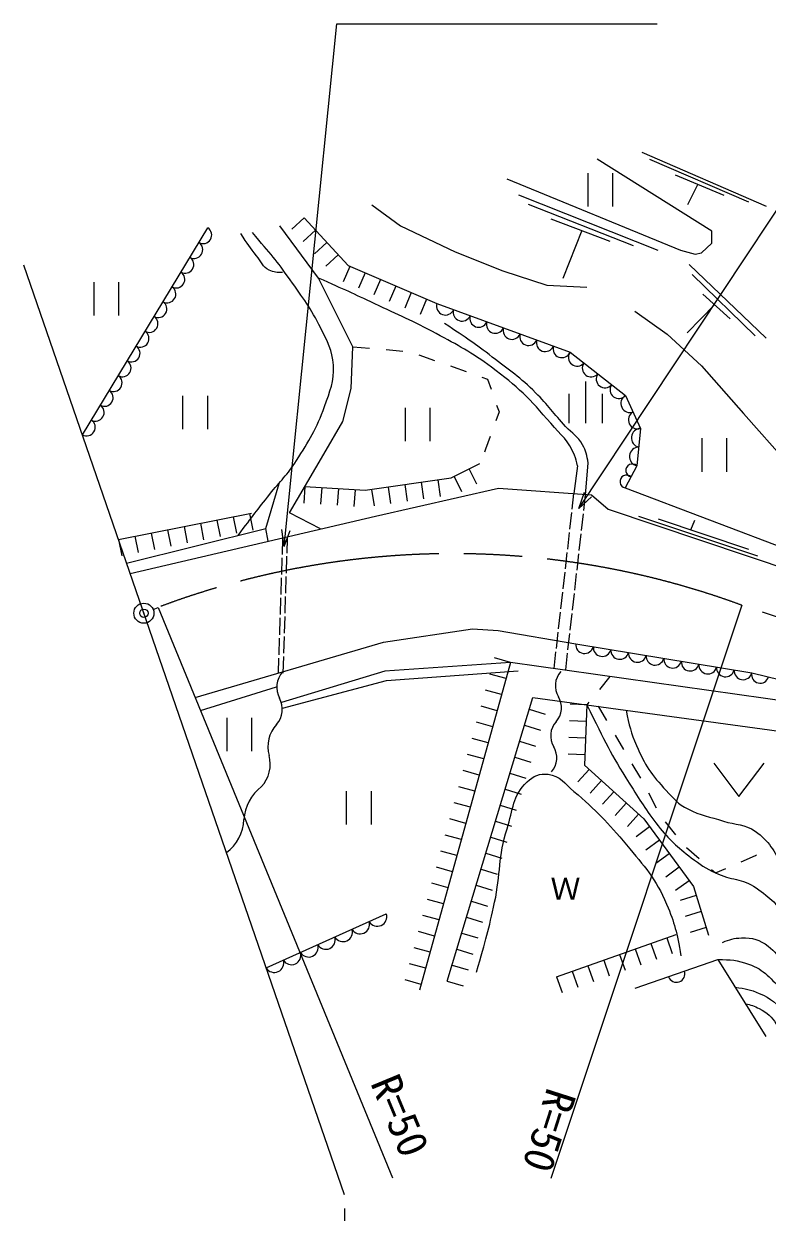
# Model space of a CAD drawing. Units: millimetres, scale not verified. Extents: x 40000 to 680000, y 20000 to 380000.
# Drawn here: x 84400 to 128886, y 245866 to 316999 of the extents above; entities that cross this region are included whole.
import ezdxf
from ezdxf.enums import TextEntityAlignment as Align

# ---------------------------------------------------------------- set-up
doc = ezdxf.new("R2010")
doc.units = ezdxf.units.MM
doc.header["$LTSCALE"] = 1000
doc.header["$PDMODE"] = 32
doc.header["$PDSIZE"] = 500
doc.linetypes.add('CHAIN', pattern=[18.5, 12, -1.5, 3.5, -1.5])
for name, color, linetype, lineweight in [('M-BGD', 7, 'Continuous', 13), ('M-BMK', 2, 'CHAIN', 13), ('M-STR-HTXT', 7, 'Continuous', 13), ('M-WORK', 1, 'Continuous', 13)]:
    doc.layers.add(name, color=color, linetype=linetype, lineweight=lineweight)
doc.layers.add('M-OTRS', color=6, linetype='Continuous')
doc.styles.add('ＭＳ ゴシック', font='')
doc.styles.get('ＭＳ ゴシック').set_extended_font_data('MS Gothic')

msp = doc.modelspace()

# ---------------------------------------------------------------- linework, layer by layer
at = {"layer": 'M-BGD'}
for p, q in [((103591, 246909), (84400, 302558)), ((92436, 282070), (106459, 247918)), ((127361, 282198), (115937, 247877))]:
    msp.add_line(p, q, dxfattribs=at)
msp.add_circle((91586, 281721), 600, dxfattribs=at)
at = {"layer": 'M-BMK'}
for p, q in [((92141, 281949), (92436, 282070)), ((162290, 270570), (127361, 282198))]:
    msp.add_line(p, q, dxfattribs=at)
msp.add_arc((110070, 235283), 50000, 69.76731, 110.65057, dxfattribs=at)
at = {"layer": 'M-OTRS'}
msp.add_point((91586, 281721), dxfattribs=at)
at = {"layer": 'M-STR-HTXT'}
for p, q in [((99987, 285709), (103141, 316999)), ((103141, 316999), (122307, 316999)), ((117604, 287988), (132489, 310414)), ((117604, 287988), (117949, 288960)), ((117604, 287988), (118366, 288683)), ((99987, 285709), (99838, 286729)), ((99987, 285709), (100336, 286678)), ((103591, 246090), (103591, 235316))]:
    msp.add_line(p, q, dxfattribs=at)
at = {"layer": 'M-WORK'}
for p, q in [((125569, 304591), (118708, 308898)), ((121376, 309314), (128822, 306087)), ((121842, 308891), (127772, 306332)), ((118149, 308061), (118149, 306061)), ((119649, 306061), (119649, 308061)), ((113295, 307716), (123701, 303447)), ((123384, 307959), (126281, 306739)), ((124724, 307394), (124112, 306163)), ((114000, 306763), (122348, 303447)), ((105232, 306153), (106948, 304895)), ((114572, 306192), (120874, 303726)), ((101172, 305384), (100436, 304707)), ((115944, 305327), (119476, 303981)), ((87904, 292399), (95409, 304791)), ((102040, 301778), (99724, 304903)), ((101849, 304648), (101113, 303971)), ((106948, 304895), (110207, 303352)), ((117787, 304625), (116656, 301744)), ((125569, 303866), (125569, 304591)), ((102526, 303913), (101790, 303235)), ((124959, 303294), (125569, 303866)), ((103203, 303177), (102467, 302500)), ((110207, 303352), (113066, 302208)), ((123701, 303447), (124578, 303218)), ((124578, 303218), (124959, 303294)), ((103908, 302480), (103515, 301561)), ((124222, 302599), (128822, 298177)), ((104828, 302087), (104434, 301167)), ((105747, 301693), (105353, 300774)), ((113066, 302208), (115696, 301350)), ((124400, 301989), (128161, 298329)), ((88583, 301529), (88583, 299529)), ((90083, 299529), (90083, 301529)), ((106666, 301300), (106273, 300381)), ((107586, 300907), (107192, 299987)), ((115696, 301350), (118098, 301236)), ((108505, 300513), (108112, 299594)), ((125738, 300183), (124095, 298507)), ((125035, 300820), (126662, 299346)), ((120957, 299792), (122901, 298420)), ((122901, 298420), (124959, 296533)), ((104084, 297663), (105080, 297579)), ((106077, 297496), (107073, 297412)), ((108038, 297179), (108982, 296850)), ((109927, 296522), (110092, 296465)), ((110092, 296465), (110868, 296184)), ((124959, 296533), (127475, 293674)), ((111809, 295845), (112150, 295721)), ((112150, 295721), (112362, 295121)), ((118030, 293090), (118030, 295590)), ((93905, 294735), (93905, 292735)), ((95405, 292735), (95405, 294735)), ((117030, 293090), (117030, 294840)), ((119030, 293090), (119030, 294840)), ((107227, 294018), (107227, 292018)), ((108727, 292018), (108727, 294018)), ((112695, 294178), (112836, 293777)), ((112836, 293777), (112642, 293236)), ((127475, 293674), (130124, 290682)), ((112304, 292295), (112036, 291547)), ((124966, 292188), (124966, 290188)), ((126466, 290188), (126466, 292188)), ((112036, 291547), (111961, 291356)), ((111041, 290349), (111488, 289455)), ((117535, 290532), (117322, 288882)), ((118017, 288803), (118175, 290707)), ((108185, 289559), (108328, 288569)), ((109174, 289701), (109317, 288712)), ((110146, 289902), (110593, 289007)), ((98875, 286785), (99676, 289487)), ((101227, 289301), (101164, 288303)), ((102225, 289238), (102162, 288240)), ((103223, 289175), (103160, 288177)), ((104221, 289113), (104158, 288115)), ((105215, 289130), (105358, 288140)), ((105449, 287530), (112806, 289207)), ((106205, 289273), (106348, 288283)), ((107195, 289416), (107338, 288426)), ((112806, 289207), (118371, 288807)), ((117215, 287944), (117322, 288882)), ((117911, 287865), (118017, 288803)), ((118371, 288807), (119361, 287954)), ((120385, 289214), (136814, 282991)), ((90064, 286133), (98027, 287702)), ((90765, 284101), (105449, 287530)), ((96932, 287486), (97126, 286505)), ((97914, 287679), (98107, 286698)), ((117080, 286752), (117193, 287745)), ((117776, 286673), (117888, 287666)), ((119361, 287954), (176308, 268813)), ((121182, 287527), (128298, 285155)), ((90556, 284707), (98875, 286785)), ((93008, 286713), (93201, 285732)), ((93989, 286906), (94182, 285925)), ((94970, 287100), (95163, 286118)), ((95951, 287293), (96145, 286312)), ((99015, 286027), (98875, 286785)), ((122351, 287374), (127756, 285545)), ((124305, 286713), (124554, 287290)), ((90064, 286133), (90258, 285152)), ((91046, 286326), (91239, 285345)), ((92027, 286520), (92220, 285539)), ((99885, 286230), (99852, 285231)), ((100155, 285323), (100185, 286220)), ((116945, 285559), (117058, 286553)), ((117640, 285481), (117753, 286474)), ((116810, 284367), (116922, 285361)), ((117505, 284288), (117618, 285282)), ((99846, 285031), (99813, 284031)), ((100116, 284124), (100149, 285124)), ((99806, 283832), (99774, 282832)), ((100077, 282925), (100110, 283924)), ((116674, 283175), (116787, 284168)), ((117370, 283096), (117483, 284089)), ((99767, 282632), (99735, 281633)), ((100038, 281725), (100070, 282725)), ((116539, 281982), (116652, 282976)), ((117235, 281903), (117347, 282897)), ((116404, 280790), (116517, 281784)), ((117099, 280711), (117212, 281705)), ((99728, 281433), (99695, 280433)), ((99999, 280526), (100031, 281526)), ((99959, 279327), (99992, 280326)), ((105916, 279991), (111252, 280792)), ((111252, 280792), (112777, 280677)), ((112777, 280677), (117428, 279896)), ((116269, 279598), (116381, 280591)), ((116964, 279519), (117077, 280512)), ((94652, 276674), (105916, 279991)), ((99689, 280233), (99656, 279234)), ((99650, 279034), (99620, 278137)), ((99920, 278127), (99953, 279127)), ((113527, 278776), (112563, 279043)), ((116133, 278405), (116246, 279399)), ((116829, 278326), (116942, 279320)), ((105998, 278247), (99823, 276379)), ((113527, 278776), (105998, 278247)), ((106100, 277688), (113991, 278266)), ((113527, 278776), (108085, 259153)), ((135102, 275707), (113527, 278776)), ((99874, 276036), (106100, 277688)), ((113260, 277812), (112296, 278080)), ((119477, 277930), (118841, 277158)), ((94972, 275895), (99527, 277316)), ((112992, 276849), (112029, 277116)), ((109743, 259696), (114859, 276684)), ((112725, 275885), (111761, 276152)), ((114859, 276684), (134072, 274054)), ((118086, 276243), (117087, 276281)), ((118205, 276387), (118086, 276243)), ((118766, 276149), (119273, 275288)), ((96551, 275453), (96551, 273453)), ((98051, 273453), (98051, 275453)), ((114645, 275973), (115603, 275685)), ((112458, 274922), (111494, 275189)), ((114357, 275016), (115315, 274728)), ((118048, 275243), (117049, 275281)), ((112191, 273958), (111227, 274225)), ((114069, 274058), (115026, 273770)), ((118010, 274244), (117011, 274282)), ((119780, 274426), (120287, 273564)), ((111923, 272994), (110960, 273261)), ((117972, 273245), (116972, 273283)), ((113780, 273101), (114738, 272813)), ((120794, 272702), (121301, 271840)), ((125693, 272748), (127193, 270748)), ((127193, 270748), (128693, 272748)), ((111656, 272031), (110692, 272298)), ((113492, 272143), (114449, 271855)), ((118225, 272368), (117554, 271626)), ((103697, 271075), (103697, 269075)), ((105197, 269075), (105197, 271075)), ((111389, 271067), (110425, 271334)), ((113203, 271186), (114161, 270898)), ((118967, 271698), (118297, 270956)), ((119709, 271028), (119039, 270285)), ((111122, 270103), (110158, 270371)), ((120451, 270357), (119781, 269615)), ((121777, 270961), (122232, 270070)), ((112915, 270228), (113873, 269940)), ((121193, 269687), (120523, 268945)), ((110854, 269140), (109891, 269407)), ((112627, 269271), (113584, 268982)), ((121845, 268935), (121038, 268344)), ((122769, 269233), (123393, 268452)), ((110587, 268176), (109623, 268443)), ((112338, 268313), (113296, 268025)), ((110320, 267212), (109356, 267480)), ((122436, 268129), (121629, 267538)), ((124054, 267705), (124804, 267044)), ((112050, 267356), (113007, 267067)), ((123027, 267322), (122220, 266731)), ((127335, 266841), (128184, 267210)), ((128184, 267210), (128240, 267259)), ((110053, 266249), (109089, 266516)), ((111761, 266398), (112719, 266110)), ((123618, 266515), (122811, 265924)), ((125553, 266382), (125792, 266171)), ((125792, 266171), (126417, 266443)), ((109785, 265285), (108822, 265552)), ((111473, 265441), (112431, 265152)), ((124209, 265708), (123402, 265117)), ((124635, 264818), (123681, 264519)), ((109518, 264322), (108554, 264589)), ((111185, 264483), (112142, 264195)), ((98905, 260495), (106093, 263722)), ((109251, 263358), (108287, 263625)), ((110896, 263526), (111854, 263237)), ((124934, 263864), (123980, 263565)), ((108984, 262394), (108020, 262662)), ((110608, 262568), (111565, 262280)), ((116274, 259953), (123440, 262494)), ((125234, 262910), (124280, 262611)), ((121929, 261958), (122263, 261016)), ((122871, 262293), (123206, 261350)), ((108716, 261431), (107753, 261698)), ((110320, 261611), (111277, 261322)), ((120044, 261290), (120378, 260347)), ((120986, 261624), (121321, 260682)), ((108449, 260467), (107485, 260734)), ((110031, 260653), (110989, 260365)), ((118159, 260621), (118493, 259679)), ((119101, 260956), (119436, 260013)), ((120979, 259272), (125935, 260987)), ((125935, 260987), (128794, 256375)), ((108182, 259503), (107218, 259771)), ((109743, 259696), (110700, 259407)), ((116274, 259953), (116608, 259011)), ((117216, 260287), (117551, 259345))]:
    msp.add_line(p, q, dxfattribs=at)
for points in [[(101172, 305384), (103802, 302525), (109121, 300250)], [(102160, 286762), (100301, 287724), (102360, 291231), (103491, 293188), (103999, 295170), (104084, 297663), (102040, 301778)], [(109121, 300250), (117085, 297337), (120406, 294745), (121312, 292783), (121086, 290543), (120385, 289214)], [(101227, 289301), (104831, 289074), (109978, 289817), (111693, 290675)], [(117428, 279896), (127963, 278152), (151913, 272315)], [(118086, 276243), (117948, 272618), (121493, 269416), (124466, 265356), (125381, 262440)]]:
    msp.add_lwpolyline(points, dxfattribs=at)
for centre, radius, start, end in [((95126, 304357), 518, 240.75768, 56.83712), ((94590, 303472), 518, 240.75768, 56.83712), ((94054, 302587), 518, 240.75768, 56.83712), ((93518, 301702), 518, 240.75768, 56.83712), ((92982, 300817), 518, 240.75768, 56.83712), ((92445, 299932), 518, 240.75768, 56.83712), ((109629, 300097), 531, 163.2504, 336.57141), ((91909, 299047), 518, 240.75768, 56.83712), ((110625, 299733), 531, 163.2504, 336.57141), ((111620, 299368), 531, 163.2504, 336.57141), ((112616, 299004), 531, 163.2504, 336.57141), ((113611, 298640), 531, 163.2504, 336.57141), ((91373, 298161), 518, 240.75768, 56.83712), ((114607, 298276), 531, 163.2504, 336.57141), ((115602, 297912), 531, 163.2504, 336.57141), ((90837, 297276), 518, 240.75768, 56.83712), ((116598, 297548), 531, 163.2504, 336.57141), ((117517, 297034), 527, 145.00172, 319.06824), ((90301, 296391), 518, 240.75768, 56.83712), ((118347, 296387), 527, 145.00172, 319.06824), ((89765, 295506), 518, 240.75768, 56.83712), ((119178, 295739), 527, 145.00172, 319.06824), ((120008, 295091), 527, 145.00172, 319.06824), ((89229, 294621), 518, 240.75768, 56.83712), ((120671, 294272), 542, 119.21943, 290.33085), ((88693, 293736), 518, 240.75768, 56.83712), ((88157, 292851), 518, 240.75768, 56.83712), ((121124, 293291), 542, 119.21943, 290.33085), ((121322, 292216), 567, 90.97687, 257.47448), ((121209, 291097), 567, 90.97687, 257.47448), ((120814, 290262), 391, 46.03974, 258.36381), ((120464, 289597), 391, 46.03974, 258.36381), ((117960, 279843), 535, 174.3597, 346.84175), ((119014, 279669), 535, 174.3597, 346.84175), ((120067, 279494), 535, 174.3597, 346.84175), ((121121, 279320), 535, 174.3597, 346.84175), ((122174, 279146), 535, 174.3597, 346.84175), ((123228, 278971), 535, 174.3597, 346.84175), ((124281, 278797), 535, 174.3597, 346.84175), ((100916, 277300), 1380, 138.56028, 208.61346), ((117463, 277380), 1257, 137.91645, 211.4409), ((125335, 278622), 535, 174.3597, 346.84175), ((126388, 278448), 535, 174.3597, 346.84175), ((127442, 278274), 535, 174.3597, 346.84175), ((128465, 278044), 514, 167.8364, 344.7698), ((115318, 276068), 1257, 317.91645, 31.4409), ((98492, 275978), 1380, 318.56028, 28.61346), ((100963, 273729), 1961, 137.07987, 195.57752), ((117184, 274383), 1257, 137.91645, 211.4409), ((97185, 272676), 1961, 317.07987, 15.57752), ((115039, 273072), 1257, 317.91645, 31.4409), ((100197, 269241), 2625, 126.89316, 177.30658), ((94952, 269488), 2625, 306.89316, 357.30658), ((104525, 263092), 567, 210.93828, 17.42241), ((105552, 263553), 567, 210.93828, 17.42241), ((103498, 262631), 567, 210.93828, 17.42241), ((101445, 261709), 567, 210.93828, 17.42241), ((102472, 262170), 567, 210.93828, 17.42241), ((100418, 261248), 567, 210.93828, 17.42241), ((99391, 260787), 567, 210.93828, 17.42241), ((123457, 260129), 500, 199.09349, 19.09349)]:
    msp.add_arc(centre, radius, start, end, dxfattribs=at)
for points, knots in [([(97224, 286372), (98134, 287574), (98367, 287885), (99116, 288841), (99736, 289631), (100185, 289999), (100717, 290850), (101473, 292058), (101927, 292744), (102395, 294090), (102720, 295025), (102989, 295580), (102928, 296568), (102873, 297480), (102562, 297956), (102166, 298779), (101585, 299985), (101110, 300584), (100336, 301676), (99520, 302828), (99188, 303207), (98078, 304497)], [0, 0, 0, 0, 1, 1, 1, 2, 2, 2, 3, 3, 3, 4, 4, 4, 5, 5, 5, 6, 6, 6, 7, 7, 7, 7]), ([(99876, 302102), (99549, 302100), (99373, 302124), (99088, 302254), (98679, 302442), (98610, 302769), (98325, 303118), (97925, 303609), (97808, 303801), (97385, 304440)], [0, 0, 0, 0, 1, 1, 1, 2, 2, 2, 3, 3, 3, 3]), ([(117535, 290532), (117484, 290825), (117435, 290933), (117345, 291180), (117028, 292051), (116538, 292384), (115934, 293086), (114693, 294533), (113928, 295315), (112389, 296441), (111165, 297337), (110408, 297742), (109073, 298461), (107669, 299218), (106842, 299565), (105398, 300243), (104092, 300856), (103671, 301047), (102040, 301778)], [0, 0, 0, 0, 1, 1, 1, 2, 2, 2, 3, 3, 3, 4, 4, 4, 5, 5, 5, 6, 6, 6, 6]), ([(118175, 290707), (118100, 291193), (118046, 291408), (117840, 291807), (117572, 292323), (117212, 292462), (116821, 292893), (116111, 293673), (115779, 294171), (115029, 294913), (114097, 295836), (113478, 296250), (112437, 297048), (111351, 297879), (110962, 298138), (109578, 299068)], [0, 0, 0, 0, 1, 1, 1, 2, 2, 2, 3, 3, 3, 4, 4, 4, 5, 5, 5, 5]), ([(118086, 276243), (119214, 273986), (119509, 273307), (120627, 271546), (121273, 270528), (121611, 269936), (122361, 268992), (123029, 268151), (123492, 267742), (124343, 267086), (124873, 266678), (125188, 266460), (125792, 266171), (126705, 265735), (127394, 265858), (128222, 265275), (129074, 264676), (129541, 264269), (130128, 263408), (130994, 262136), (131123, 261222), (131843, 259863), (133018, 257645), (133568, 256928), (135274, 254431)], [0, 0, 0, 0, 1, 1, 1, 2, 2, 2, 3, 3, 3, 4, 4, 4, 5, 5, 5, 6, 6, 6, 7, 7, 7, 8, 8, 8, 8]), ([(120437, 275921), (120628, 274949), (120733, 274595), (121065, 273795), (121547, 272634), (121979, 272027), (122837, 271108), (123292, 270621), (123543, 270308), (124134, 270002), (124915, 269597), (125432, 269552), (126268, 269278), (127011, 269034), (127536, 269120), (128174, 268668), (129013, 268074), (129277, 267486), (129813, 266610), (130506, 265476), (130751, 264761), (131338, 263570), (132186, 261849), (132618, 260865), (133473, 259148), (133884, 258322), (134100, 257852), (134540, 257042), (135313, 255619), (135655, 255163), (136751, 253535)], [0, 0, 0, 0, 1, 1, 1, 2, 2, 2, 3, 3, 3, 4, 4, 4, 5, 5, 5, 6, 6, 6, 7, 7, 7, 8, 8, 8, 9, 9, 9, 10, 10, 10, 10]), ([(111487, 260244), (112058, 262209), (112219, 262771), (112574, 264418), (112941, 266123), (112789, 267159), (113317, 268821), (113678, 269955), (113648, 270809), (114518, 271622), (114900, 271979), (115257, 272144), (115776, 272080), (116495, 271990), (116765, 271517), (117320, 271051), (118661, 269922), (119340, 269193), (120465, 267849), (121538, 266566), (122220, 265846), (122866, 264303), (123349, 263149), (123485, 262616), (123724, 261216)], [0, 0, 0, 0, 1, 1, 1, 2, 2, 2, 3, 3, 3, 4, 4, 4, 5, 5, 5, 6, 6, 6, 7, 7, 7, 8, 8, 8, 8]), ([(126202, 262016), (126657, 262205), (126887, 262267), (127345, 262283), (127999, 262307), (128425, 262183), (128946, 261788), (129765, 261166), (129870, 260475), (130433, 259615), (130894, 258910), (131094, 258476), (131576, 257785), (131898, 257324), (132098, 257078), (132453, 256641), (133011, 255954), (133233, 255741), (133978, 254964)], [0, 0, 0, 0, 1, 1, 1, 2, 2, 2, 3, 3, 3, 4, 4, 4, 5, 5, 5, 6, 6, 6, 6]), ([(125935, 260987), (126716, 260996), (127081, 260954), (127764, 260720), (128739, 260386), (129090, 259803), (129861, 259119), (131435, 257721), (131818, 256866), (133101, 254812)], [0, 0, 0, 0, 1, 1, 1, 2, 2, 2, 3, 3, 3, 3]), ([(126961, 259332), (127606, 259253), (127875, 259197), (128412, 258967), (129116, 258666), (129449, 258341), (129975, 257785), (130546, 257182), (130707, 256832), (131119, 255993)], [0, 0, 0, 0, 1, 1, 1, 2, 2, 2, 3, 3, 3, 3]), ([(127570, 258349), (127935, 258290), (128099, 258205), (128412, 258052), (129367, 257585), (129543, 256885), (130052, 255879)], [0, 0, 0, 0, 1, 1, 1, 2, 2, 2, 2])]:
    msp.add_open_spline(points, degree=3, knots=knots, dxfattribs=at)

# ---------------------------------------------------------------- texts
at = {"layer": 'M-BGD', "style": 'ＭＳ ゴシック'}
msp.add_text('R=50', height=1833, rotation=292.511, dxfattribs=at).set_placement((104611, 253396), align=Align.BOTTOM_LEFT)
msp.add_text('R=50', height=1833, rotation=252.23, dxfattribs=at).set_placement((117486, 252848), align=Align.TOP_LEFT)
at = {"layer": 'M-WORK', "style": 'ＭＳ ゴシック'}
msp.add_text('Ｗ', height=1320, dxfattribs=at).set_placement((116813, 264175), align=Align.BOTTOM_CENTER)

doc.saveas('drawing.dxf')
